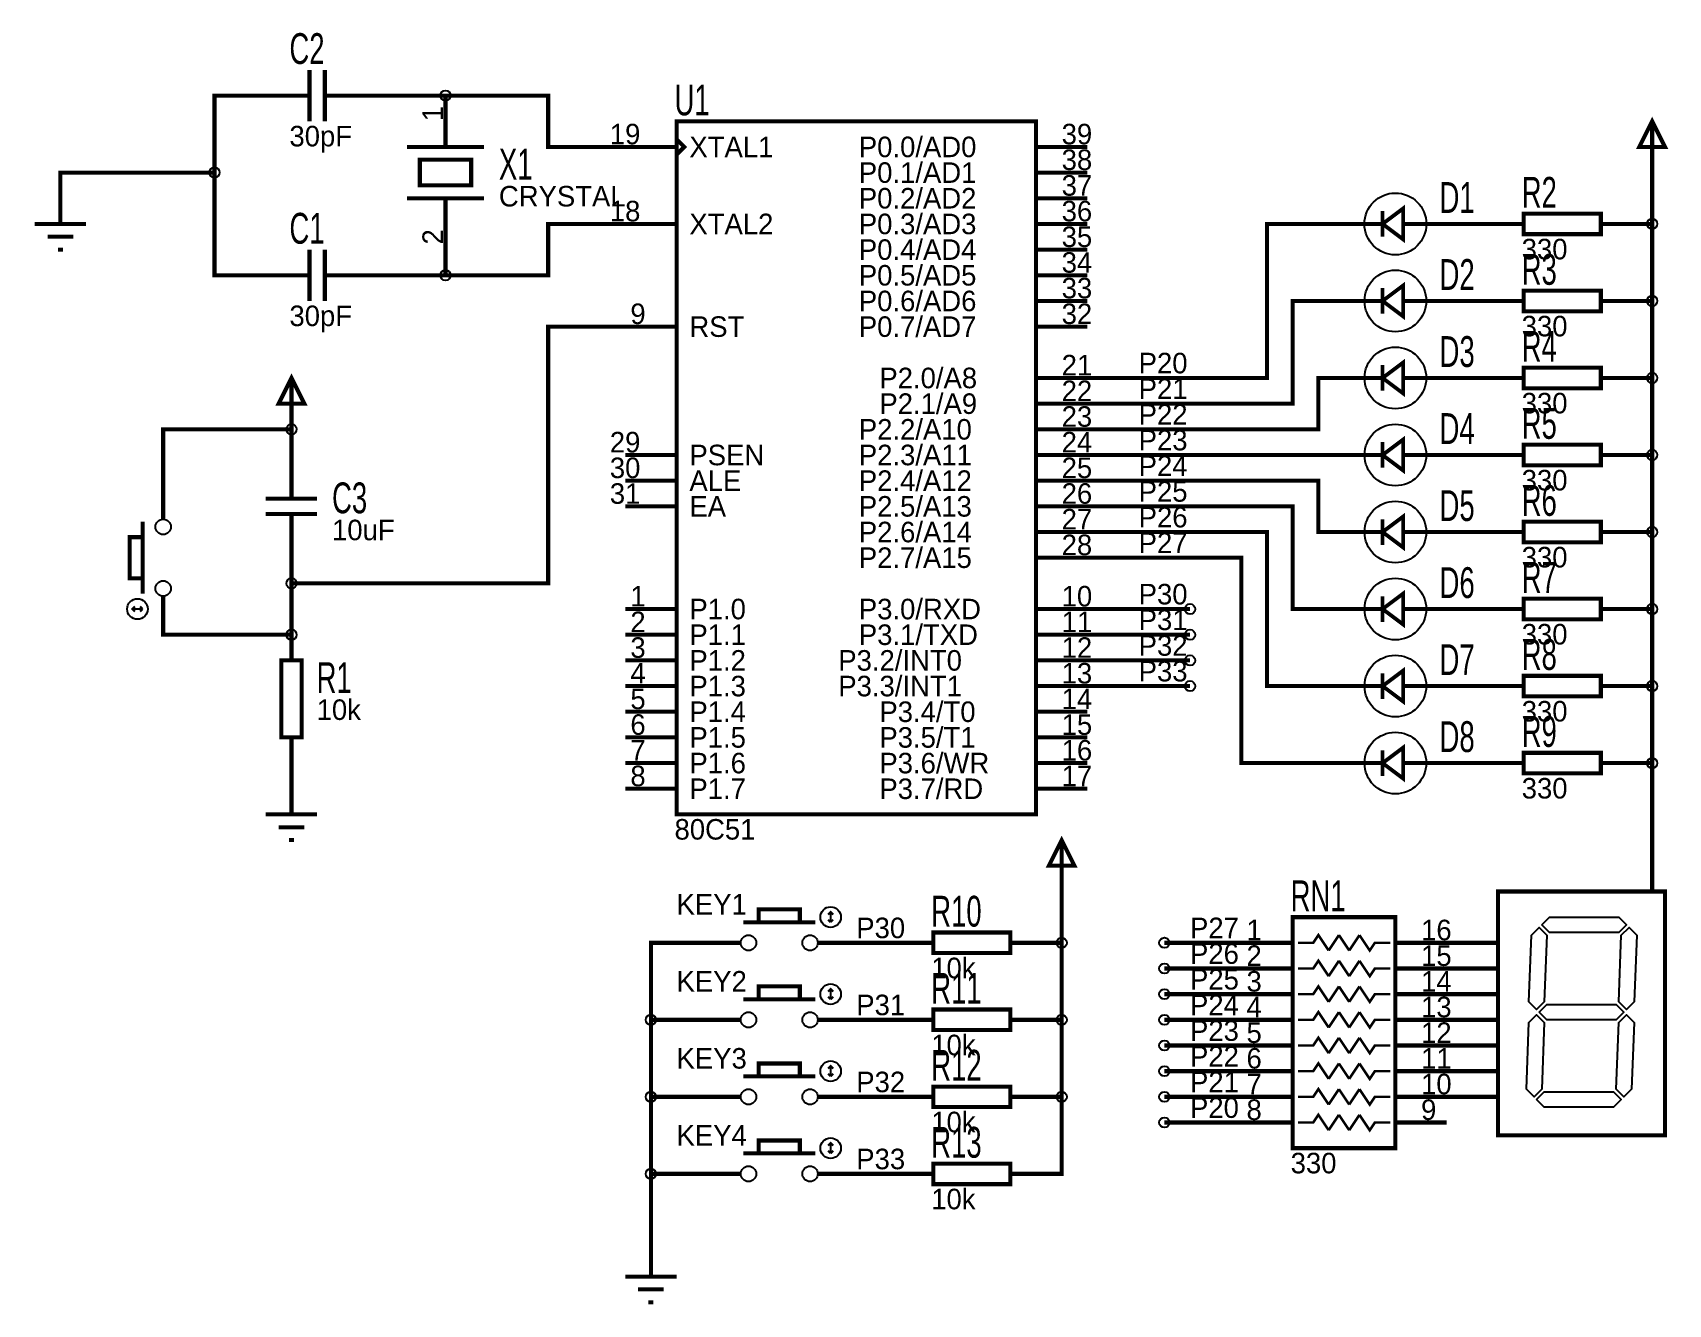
# Model space of a CAD drawing. Header units: inches. Extents: x -3.31 to 3.06, y -3.11 to 1.84.
import ezdxf

# ---------------------------------------------------------------- set-up
doc = ezdxf.new("R2010")
doc.units = ezdxf.units.IN
doc.layers.get('0').update_dxf_attribs({"linetype": 'CONTINUOUS'})

msp = doc.modelspace()

# ---------------------------------------------------------------- linework, layer by layer
for points, const_width in [([(-2.23, 1.7), (-2.23, 1.5)], 0.016), ([(-2.17, 1.7), (-2.17, 1.5)], 0.016), ([(-2.4, 1.6), (-2.6, 1.6), (-2.6, 1.3)], 0.016), ([(-2.4, 1.6), (-2.3, 1.6)], 0.016), ([(-2.23, 1.6), (-2.3, 1.6)], 0.016), ([(-2.17, 1.6), (-2.1, 1.6)], 0.016), ([(-2, 1.6), (-2.1, 1.6)], 0.016), ([(-2, 1.6), (-1.7, 1.6)], 0.016), ([(-1, 1.4), (-1.3, 1.4), (-1.3, 1.6), (-1.7, 1.6)], 0.016), ([(-1.7, 1.5), (-1.7, 1.6)], 0.016), ([(-1.7, 1.5), (-1.7, 1.4)], 0.016), ([(-0.8, -1.2), (0.6, -1.2), (0.6, 1.5), (-0.8, 1.5), (-0.8, -1.2)], 0.016), ([(2.95, 1.4), (3, 1.5), (3.05, 1.4), (2.95, 1.4)], 0.016), ([(3, 1.3), (3, 1.5)], 0.016), ([(-1.55, 1.4), (-1.85, 1.4)], 0.016), ([(-1, 1.4), (-0.8, 1.4)], 0.016), ([(-0.8, 1.43), (-0.77, 1.4), (-0.8, 1.37), (-0.8, 1.43)], 0.016), ([(0.8, 1.4), (0.6, 1.4)], 0.016), ([(-1.8, 1.25), (-1.6, 1.25), (-1.6, 1.35), (-1.8, 1.35), (-1.8, 1.25)], 0.016), ([(-3.2, 1.2), (-3.2, 1.3), (-2.6, 1.3)], 0.016), ([(-2.4, 0.9), (-2.6, 0.9), (-2.6, 1.3)], 0.016), ([(0.8, 1.3), (0.6, 1.3)], 0.016), ([(3, 1.3), (3, 1.1)], 0.016), ([(-3.2, 1.2), (-3.2, 1.1)], 0.016), ([(-1.55, 1.2), (-1.85, 1.2)], 0.016), ([(-1.7, 1.1), (-1.7, 1.2)], 0.016), ([(0.8, 1.2), (0.6, 1.2)], 0.016), ([(1.95, 1.1), (2.03, 1.16), (2.03, 1.04), (1.95, 1.1)], 0.015), ([(1.95, 1.05), (1.95, 1.15)], 0.015), ([(2.5, 1.06), (2.8, 1.06), (2.8, 1.14), (2.5, 1.14), (2.5, 1.06)], 0.016), ([(-3.3, 1.1), (-3.1, 1.1)], 0.016), ([(-1.7, 1.1), (-1.7, 0.9)], 0.016), ([(-1, 1.1), (-1.3, 1.1), (-1.3, 0.9), (-1.7, 0.9)], 0.016), ([(-1, 1.1), (-0.8, 1.1)], 0.016), ([(0.8, 1.1), (0.6, 1.1)], 0.016), ([(0.8, 0.5), (1.5, 0.5), (1.5, 1.1), (1.8, 1.1)], 0.016), ([(1.8, 1.1), (1.9, 1.1)], 0.016), ([(1.95, 1.1), (1.88, 1.1)], 0.016), ([(2.12, 1.1), (2.03, 1.1)], 0.016), ([(2.2, 1.1), (2.1, 1.1)], 0.016), ([(2.4, 1.1), (2.2, 1.1)], 0.016), ([(2.4, 1.1), (2.5, 1.1)], 0.016), ([(2.9, 1.1), (2.8, 1.1)], 0.016), ([(2.9, 1.1), (3, 1.1)], 0.016), ([(3, 0.8), (3, 1.1)], 0.016), ([(-3.25, 1.05), (-3.15, 1.05)], 0.016), ([(-3.21, 1), (-3.19, 1)], 0.016), ([(-2.23, 1), (-2.23, 0.8)], 0.016), ([(-2.17, 1), (-2.17, 0.8)], 0.016), ([(0.8, 1), (0.6, 1)], 0.016), ([(-2.4, 0.9), (-2.3, 0.9)], 0.016), ([(-2.23, 0.9), (-2.3, 0.9)], 0.016), ([(-2.17, 0.9), (-2.1, 0.9)], 0.016), ([(-2, 0.9), (-2.1, 0.9)], 0.016), ([(-2, 0.9), (-1.7, 0.9)], 0.016), ([(0.8, 0.9), (0.6, 0.9)], 0.016), ([(1.95, 0.8), (2.03, 0.86), (2.03, 0.74), (1.95, 0.8)], 0.015), ([(1.95, 0.75), (1.95, 0.85)], 0.015), ([(2.5, 0.76), (2.8, 0.76), (2.8, 0.84), (2.5, 0.84), (2.5, 0.76)], 0.016), ([(0.8, 0.8), (0.6, 0.8)], 0.016), ([(0.8, 0.4), (1.6, 0.4), (1.6, 0.8), (1.8, 0.8)], 0.016), ([(1.8, 0.8), (1.9, 0.8)], 0.016), ([(1.95, 0.8), (1.88, 0.8)], 0.016), ([(2.12, 0.8), (2.03, 0.8)], 0.016), ([(2.2, 0.8), (2.1, 0.8)], 0.016), ([(2.4, 0.8), (2.2, 0.8)], 0.016), ([(2.4, 0.8), (2.5, 0.8)], 0.016), ([(2.9, 0.8), (2.8, 0.8)], 0.016), ([(2.9, 0.5), (3, 0.5), (3, 0.8)], 0.016), ([(2.9, 0.8), (3, 0.8)], 0.016), ([(-1, 0.7), (-1.3, 0.7), (-1.3, -0.3), (-2.3, -0.3)], 0.016), ([(-1, 0.7), (-0.8, 0.7)], 0.016), ([(0.8, 0.7), (0.6, 0.7)], 0.016), ([(1.95, 0.5), (2.03, 0.56), (2.03, 0.44), (1.95, 0.5)], 0.015), ([(-2.35, 0.4), (-2.3, 0.5), (-2.25, 0.4), (-2.35, 0.4)], 0.016), ([(1.95, 0.45), (1.95, 0.55)], 0.015), ([(2.5, 0.46), (2.8, 0.46), (2.8, 0.54), (2.5, 0.54), (2.5, 0.46)], 0.016), ([(-2.3, 0.3), (-2.3, 0.5)], 0.016), ([(0.8, 0.5), (0.6, 0.5)], 0.016), ([(0.8, 0.3), (1.7, 0.3), (1.7, 0.5), (1.8, 0.5)], 0.016), ([(1.8, 0.5), (1.9, 0.5)], 0.016), ([(1.95, 0.5), (1.88, 0.5)], 0.016), ([(2.12, 0.5), (2.03, 0.5)], 0.016), ([(2.2, 0.5), (2.1, 0.5)], 0.016), ([(2.4, 0.5), (2.2, 0.5)], 0.016), ([(2.4, 0.5), (2.5, 0.5)], 0.016), ([(2.9, 0.5), (2.8, 0.5)], 0.016), ([(2.9, 0.2), (3, 0.2), (3, 0.5)], 0.016), ([(0.8, 0.4), (0.6, 0.4)], 0.016), ([(-2.8, 0.05), (-2.8, 0.3), (-2.3, 0.3)], 0.016), ([(-2.3, 0.2), (-2.3, 0.3), (-2.3, 0.3)], 0.016), ([(0.8, 0.3), (0.6, 0.3)], 0.016), ([(1.95, 0.2), (2.03, 0.26), (2.03, 0.14), (1.95, 0.2)], 0.015), ([(1.95, 0.15), (1.95, 0.25)], 0.015), ([(-2.3, 0.2), (-2.3, 0.1)], 0.016), ([(-1, 0.2), (-0.8, 0.2)], 0.016), ([(0.8, 0.2), (0.6, 0.2)], 0.016), ([(0.8, 0.2), (1.8, 0.2)], 0.016), ([(1.8, 0.2), (1.9, 0.2)], 0.016), ([(1.95, 0.2), (1.88, 0.2)], 0.016), ([(2.12, 0.2), (2.03, 0.2)], 0.016), ([(2.2, 0.2), (2.1, 0.2)], 0.016), ([(2.4, 0.2), (2.2, 0.2)], 0.016), ([(2.4, 0.2), (2.5, 0.2)], 0.016), ([(2.5, 0.16), (2.8, 0.16), (2.8, 0.24), (2.5, 0.24), (2.5, 0.16)], 0.016), ([(2.9, 0.2), (2.8, 0.2)], 0.016), ([(2.9, -0.1), (3, -0.1), (3, 0.2)], 0.016), ([(-2.3, 0.03), (-2.3, 0.1)], 0.016), ([(-1, 0.1), (-0.8, 0.1)], 0.016), ([(0.8, 0.1), (0.6, 0.1)], 0.016), ([(0.8, 0.1), (1.7, 0.1), (1.7, -0.1), (1.8, -0.1)], 0.016), ([(-2.8, 0.05), (-2.8, -0.05)], 0.016), ([(-2.2, 0.03), (-2.4, 0.03)], 0.016), ([(-1, 0), (-0.8, 0)], 0.016), ([(0.8, 0), (0.6, 0)], 0.016), ([(0.8, 0), (1.6, 0), (1.6, -0.4), (1.8, -0.4)], 0.016), ([(-2.88, -0.06), (-2.88, -0.34)], 0.016), ([(-2.2, -0.03), (-2.4, -0.03)], 0.016), ([(-2.3, -0.03), (-2.3, -0.1)], 0.016), ([(1.95, -0.1), (2.03, -0.04), (2.03, -0.16), (1.95, -0.1)], 0.015), ([(1.95, -0.15), (1.95, -0.05)], 0.015), ([(2.5, -0.14), (2.8, -0.14), (2.8, -0.06), (2.5, -0.06), (2.5, -0.14)], 0.016), ([(-2.93, -0.28), (-2.88, -0.28), (-2.88, -0.12), (-2.93, -0.12), (-2.93, -0.28)], 0.016), ([(-2.3, -0.2), (-2.3, -0.1)], 0.016), ([(0.8, -0.1), (0.6, -0.1)], 0.016), ([(0.8, -0.1), (1.5, -0.1), (1.5, -0.7), (1.8, -0.7)], 0.016), ([(1.8, -0.1), (1.9, -0.1)], 0.016), ([(1.95, -0.1), (1.88, -0.1)], 0.016), ([(2.12, -0.1), (2.03, -0.1)], 0.016), ([(2.2, -0.1), (2.1, -0.1)], 0.016), ([(2.4, -0.1), (2.2, -0.1)], 0.016), ([(2.4, -0.1), (2.5, -0.1)], 0.016), ([(2.9, -0.1), (2.8, -0.1)], 0.016), ([(2.9, -0.4), (3, -0.4), (3, -0.1)], 0.016), ([(-2.3, -0.2), (-2.3, -0.3)], 0.016), ([(0.8, -0.2), (0.6, -0.2)], 0.016), ([(0.8, -0.2), (1.4, -0.2), (1.4, -1), (1.8, -1)], 0.016), ([(-2.3, -0.5), (-2.3, -0.3)], 0.016), ([(-2.8, -0.45), (-2.8, -0.35)], 0.016), ([(1.95, -0.4), (2.03, -0.34), (2.03, -0.46), (1.95, -0.4)], 0.015), ([(1.95, -0.45), (1.95, -0.35)], 0.015), ([(2.5, -0.44), (2.8, -0.44), (2.8, -0.36), (2.5, -0.36), (2.5, -0.44)], 0.016), ([(-2.91, -0.39), (-2.92, -0.4), (-2.91, -0.41)], 0.008), ([(-2.88, -0.4), (-2.92, -0.4)], 0.008), ([(-2.88, -0.4), (-2.89, -0.39)], 0.008), ([(-2.88, -0.4), (-2.89, -0.41)], 0.008), ([(-2.8, -0.45), (-2.8, -0.5), (-2.3, -0.5)], 0.016), ([(-1, -0.4), (-0.8, -0.4)], 0.016), ([(0.8, -0.4), (0.6, -0.4)], 0.016), ([(0.8, -0.4), (1.2, -0.4)], 0.016), ([(1.8, -0.4), (1.9, -0.4)], 0.016), ([(1.95, -0.4), (1.88, -0.4)], 0.016), ([(2.12, -0.4), (2.03, -0.4)], 0.016), ([(2.2, -0.4), (2.1, -0.4)], 0.016), ([(2.4, -0.4), (2.2, -0.4)], 0.016), ([(2.4, -0.4), (2.5, -0.4)], 0.016), ([(2.9, -0.4), (2.8, -0.4)], 0.016), ([(2.9, -0.7), (3, -0.7), (3, -0.4)], 0.016), ([(-2.3, -0.5), (-2.3, -0.5)], 0.016), ([(-2.3, -0.5), (-2.3, -0.6)], 0.016), ([(-1, -0.5), (-0.8, -0.5)], 0.016), ([(0.8, -0.5), (0.6, -0.5)], 0.016), ([(0.8, -0.5), (1.2, -0.5)], 0.016), ([(-2.34, -0.9), (-2.26, -0.9), (-2.26, -0.6), (-2.34, -0.6), (-2.34, -0.9)], 0.016), ([(-1, -0.6), (-0.8, -0.6)], 0.016), ([(0.8, -0.6), (0.6, -0.6)], 0.016), ([(0.8, -0.6), (1.2, -0.6)], 0.016), ([(1.95, -0.7), (2.03, -0.64), (2.03, -0.76), (1.95, -0.7)], 0.015), ([(-1, -0.7), (-0.8, -0.7)], 0.016), ([(0.8, -0.7), (0.6, -0.7)], 0.016), ([(0.8, -0.7), (1.2, -0.7)], 0.016), ([(1.8, -0.7), (1.9, -0.7)], 0.016), ([(1.95, -0.7), (1.88, -0.7)], 0.016), ([(1.95, -0.75), (1.95, -0.65)], 0.015), ([(2.12, -0.7), (2.03, -0.7)], 0.016), ([(2.2, -0.7), (2.1, -0.7)], 0.016), ([(2.4, -0.7), (2.2, -0.7)], 0.016), ([(2.4, -0.7), (2.5, -0.7)], 0.016), ([(2.5, -0.74), (2.8, -0.74), (2.8, -0.66), (2.5, -0.66), (2.5, -0.74)], 0.016), ([(2.9, -0.7), (2.8, -0.7)], 0.016), ([(3, -0.7), (3, -1)], 0.016), ([(-1, -0.8), (-0.8, -0.8)], 0.016), ([(0.8, -0.8), (0.6, -0.8)], 0.016), ([(-2.3, -1), (-2.3, -0.9)], 0.016), ([(-1, -0.9), (-0.8, -0.9)], 0.016), ([(0.8, -0.9), (0.6, -0.9)], 0.016), ([(1.95, -1), (2.03, -0.94), (2.03, -1.06), (1.95, -1)], 0.015), ([(1.95, -1.05), (1.95, -0.95)], 0.015), ([(2.5, -1.04), (2.8, -1.04), (2.8, -0.96), (2.5, -0.96), (2.5, -1.04)], 0.016), ([(-2.3, -1), (-2.3, -1.1)], 0.016), ([(-1, -1), (-0.8, -1)], 0.016), ([(0.8, -1), (0.6, -1)], 0.016), ([(1.8, -1), (1.9, -1)], 0.016), ([(1.95, -1), (1.88, -1)], 0.016), ([(2.12, -1), (2.03, -1)], 0.016), ([(2.2, -1), (2.1, -1)], 0.016), ([(2.4, -1), (2.2, -1)], 0.016), ([(2.4, -1), (2.5, -1)], 0.016), ([(2.9, -1), (2.8, -1)], 0.016), ([(2.9, -1), (3, -1)], 0.016), ([(3, -1.4), (3, -1)], 0.016), ([(-2.3, -1.1), (-2.3, -1.2)], 0.016), ([(-1, -1.1), (-0.8, -1.1)], 0.016), ([(0.8, -1.1), (0.6, -1.1)], 0.016), ([(-2.4, -1.2), (-2.2, -1.2)], 0.016), ([(-2.35, -1.25), (-2.25, -1.25)], 0.016), ([(-2.31, -1.3), (-2.29, -1.3)], 0.016), ([(0.65, -1.4), (0.7, -1.3), (0.75, -1.4), (0.65, -1.4)], 0.016), ([(0.7, -1.5), (0.7, -1.3)], 0.016), ([(3, -1.4), (3, -1.5)], 0.016), ([(0.7, -1.5), (0.7, -1.7)], 0.016), ([(2.4, -2.45), (3.05, -2.45), (3.05, -1.5), (2.4, -1.5), (2.4, -2.45)], 0.016), ([(-0.48, -1.62), (-0.32, -1.62), (-0.32, -1.57), (-0.48, -1.57), (-0.48, -1.62)], 0.016), ([(-0.21, -1.59), (-0.2, -1.58), (-0.19, -1.59)], 0.008), ([(-0.2, -1.62), (-0.2, -1.58)], 0.008), ([(1.6, -2.5), (2, -2.5), (2, -1.6), (1.6, -1.6), (1.6, -2.5)], 0.016), ([(-0.54, -1.62), (-0.26, -1.62)], 0.016), ([(-0.2, -1.62), (-0.21, -1.61)], 0.008), ([(-0.2, -1.62), (-0.19, -1.61)], 0.008), ([(0.2, -1.74), (0.5, -1.74), (0.5, -1.66), (0.2, -1.66), (0.2, -1.74)], 0.016), ([(-0.65, -1.7), (-0.9, -1.7), (-0.9, -2)], 0.016), ([(-0.65, -1.7), (-0.55, -1.7)], 0.016), ([(-0.15, -1.7), (-0.25, -1.7)], 0.016), ([(-0.15, -1.7), (0.1, -1.7)], 0.016), ([(0.1, -1.7), (0.2, -1.7)], 0.016), ([(0.6, -1.7), (0.5, -1.7)], 0.016), ([(0.6, -1.7), (0.7, -1.7)], 0.016), ([(0.7, -2), (0.7, -1.7)], 0.016), ([(1.4, -1.7), (1.1, -1.7)], 0.016), ([(1.4, -1.7), (1.6, -1.7)], 0.016), ([(1.62, -1.7), (1.68, -1.7), (1.7, -1.67), (1.74, -1.73)], 0.01), ([(1.78, -1.67), (1.74, -1.73)], 0.01), ([(1.78, -1.67), (1.82, -1.73)], 0.01), ([(1.86, -1.67), (1.82, -1.73)], 0.01), ([(1.86, -1.67), (1.9, -1.73), (1.92, -1.7), (1.98, -1.7)], 0.01), ([(2.2, -1.7), (2, -1.7)], 0.016), ([(2.3, -1.7), (2.2, -1.7)], 0.016), ([(2.3, -1.7), (2.4, -1.7)], 0.016), ([(1.62, -1.8), (1.68, -1.8), (1.7, -1.77), (1.74, -1.83)], 0.01), ([(1.78, -1.77), (1.74, -1.83)], 0.01), ([(1.78, -1.77), (1.82, -1.83)], 0.01), ([(1.86, -1.77), (1.82, -1.83)], 0.01), ([(1.86, -1.77), (1.9, -1.83), (1.92, -1.8), (1.98, -1.8)], 0.01), ([(1.4, -1.8), (1.1, -1.8)], 0.016), ([(1.4, -1.8), (1.6, -1.8)], 0.016), ([(2.2, -1.8), (2, -1.8)], 0.016), ([(2.3, -1.8), (2.2, -1.8)], 0.016), ([(2.3, -1.8), (2.4, -1.8)], 0.016), ([(-0.48, -1.92), (-0.32, -1.92), (-0.32, -1.87), (-0.48, -1.87), (-0.48, -1.92)], 0.016), ([(-0.21, -1.89), (-0.2, -1.88), (-0.19, -1.89)], 0.008), ([(-0.2, -1.92), (-0.21, -1.91)], 0.008), ([(-0.2, -1.92), (-0.2, -1.88)], 0.008), ([(-0.2, -1.92), (-0.19, -1.91)], 0.008), ([(1.4, -1.9), (1.1, -1.9)], 0.016), ([(1.4, -1.9), (1.6, -1.9)], 0.016), ([(1.62, -1.9), (1.68, -1.9), (1.7, -1.87), (1.74, -1.93)], 0.01), ([(1.78, -1.87), (1.74, -1.93)], 0.01), ([(1.78, -1.87), (1.82, -1.93)], 0.01), ([(1.86, -1.87), (1.82, -1.93)], 0.01), ([(1.86, -1.87), (1.9, -1.93), (1.92, -1.9), (1.98, -1.9)], 0.01), ([(2.2, -1.9), (2, -1.9)], 0.016), ([(2.3, -1.9), (2.2, -1.9)], 0.016), ([(2.3, -1.9), (2.4, -1.9)], 0.016), ([(-0.54, -1.92), (-0.26, -1.92)], 0.016), ([(0.2, -2.04), (0.5, -2.04), (0.5, -1.96), (0.2, -1.96), (0.2, -2.04)], 0.016), ([(1.62, -2), (1.68, -2), (1.7, -1.97), (1.74, -2.03)], 0.01), ([(1.78, -1.97), (1.74, -2.03)], 0.01), ([(1.78, -1.97), (1.82, -2.03)], 0.01), ([(1.86, -1.97), (1.82, -2.03)], 0.01), ([(1.86, -1.97), (1.9, -2.03), (1.92, -2), (1.98, -2)], 0.01), ([(-0.65, -2), (-0.9, -2)], 0.016), ([(-0.9, -2), (-0.9, -2.3)], 0.016), ([(-0.65, -2), (-0.55, -2)], 0.016), ([(-0.15, -2), (-0.25, -2)], 0.016), ([(0.1, -2), (-0.15, -2)], 0.016), ([(0.1, -2), (0.2, -2)], 0.016), ([(0.6, -2), (0.5, -2)], 0.016), ([(0.6, -2), (0.7, -2)], 0.016), ([(0.7, -2), (0.7, -2.3)], 0.016), ([(1.4, -2), (1.1, -2)], 0.016), ([(1.4, -2), (1.6, -2)], 0.016), ([(2.2, -2), (2, -2)], 0.016), ([(2.3, -2), (2.2, -2)], 0.016), ([(2.3, -2), (2.4, -2)], 0.016), ([(1.4, -2.1), (1.1, -2.1)], 0.016), ([(1.4, -2.1), (1.6, -2.1)], 0.016), ([(1.62, -2.1), (1.68, -2.1), (1.7, -2.07), (1.74, -2.13)], 0.01), ([(1.78, -2.07), (1.74, -2.13)], 0.01), ([(1.78, -2.07), (1.82, -2.13)], 0.01), ([(1.86, -2.07), (1.82, -2.13)], 0.01), ([(1.86, -2.07), (1.9, -2.13), (1.92, -2.1), (1.98, -2.1)], 0.01), ([(2.2, -2.1), (2, -2.1)], 0.016), ([(2.3, -2.1), (2.2, -2.1)], 0.016), ([(2.3, -2.1), (2.4, -2.1)], 0.016), ([(-0.48, -2.22), (-0.32, -2.22), (-0.32, -2.17), (-0.48, -2.17), (-0.48, -2.22)], 0.016), ([(1.62, -2.2), (1.68, -2.2), (1.7, -2.17), (1.74, -2.23)], 0.01), ([(1.78, -2.17), (1.74, -2.23)], 0.01), ([(1.78, -2.17), (1.82, -2.23)], 0.01), ([(1.86, -2.17), (1.82, -2.23)], 0.01), ([(1.86, -2.17), (1.9, -2.23), (1.92, -2.2), (1.98, -2.2)], 0.01), ([(-0.54, -2.22), (-0.26, -2.22)], 0.016), ([(-0.21, -2.19), (-0.2, -2.18), (-0.19, -2.19)], 0.008), ([(-0.2, -2.22), (-0.21, -2.21)], 0.008), ([(-0.2, -2.22), (-0.2, -2.18)], 0.008), ([(-0.2, -2.22), (-0.19, -2.21)], 0.008), ([(1.4, -2.2), (1.1, -2.2)], 0.016), ([(1.4, -2.2), (1.6, -2.2)], 0.016), ([(2.2, -2.2), (2, -2.2)], 0.016), ([(2.3, -2.2), (2.2, -2.2)], 0.016), ([(2.3, -2.2), (2.4, -2.2)], 0.016), ([(-0.9, -2.6), (-0.9, -2.3)], 0.016), ([(-0.65, -2.3), (-0.9, -2.3)], 0.016), ([(-0.65, -2.3), (-0.55, -2.3)], 0.016), ([(-0.15, -2.3), (-0.25, -2.3)], 0.016), ([(0.1, -2.3), (-0.15, -2.3)], 0.016), ([(0.1, -2.3), (0.2, -2.3)], 0.016), ([(0.2, -2.34), (0.5, -2.34), (0.5, -2.26), (0.2, -2.26), (0.2, -2.34)], 0.016), ([(0.6, -2.3), (0.5, -2.3)], 0.016), ([(0.6, -2.6), (0.7, -2.6), (0.7, -2.3)], 0.016), ([(0.6, -2.3), (0.7, -2.3)], 0.016), ([(1.4, -2.3), (1.1, -2.3)], 0.016), ([(1.4, -2.3), (1.6, -2.3)], 0.016), ([(1.62, -2.3), (1.68, -2.3), (1.7, -2.27), (1.74, -2.33)], 0.01), ([(1.78, -2.27), (1.74, -2.33)], 0.01), ([(1.78, -2.27), (1.82, -2.33)], 0.01), ([(1.86, -2.27), (1.82, -2.33)], 0.01), ([(1.86, -2.27), (1.9, -2.33), (1.92, -2.3), (1.98, -2.3)], 0.01), ([(2.2, -2.3), (2, -2.3)], 0.016), ([(2.3, -2.3), (2.2, -2.3)], 0.016), ([(2.3, -2.3), (2.4, -2.3)], 0.016), ([(1.4, -2.4), (1.1, -2.4)], 0.016), ([(1.4, -2.4), (1.6, -2.4)], 0.016), ([(1.62, -2.4), (1.68, -2.4), (1.7, -2.37), (1.74, -2.43)], 0.01), ([(1.78, -2.37), (1.74, -2.43)], 0.01), ([(1.78, -2.37), (1.82, -2.43)], 0.01), ([(1.86, -2.37), (1.82, -2.43)], 0.01), ([(1.86, -2.37), (1.9, -2.43), (1.92, -2.4), (1.98, -2.4)], 0.01), ([(2.2, -2.4), (2, -2.4)], 0.016), ([(-0.48, -2.52), (-0.32, -2.52), (-0.32, -2.47), (-0.48, -2.47), (-0.48, -2.52)], 0.016), ([(-0.21, -2.49), (-0.2, -2.48), (-0.19, -2.49)], 0.008), ([(-0.2, -2.52), (-0.2, -2.48)], 0.008), ([(-0.54, -2.52), (-0.26, -2.52)], 0.016), ([(-0.2, -2.52), (-0.21, -2.51)], 0.008), ([(-0.2, -2.52), (-0.19, -2.51)], 0.008), ([(-0.9, -2.9), (-0.9, -2.6)], 0.016), ([(-0.9, -2.6), (-0.65, -2.6)], 0.016), ([(-0.65, -2.6), (-0.55, -2.6)], 0.016), ([(-0.15, -2.6), (-0.25, -2.6)], 0.016), ([(0.1, -2.6), (-0.15, -2.6)], 0.016), ([(0.1, -2.6), (0.2, -2.6)], 0.016), ([(0.2, -2.64), (0.5, -2.64), (0.5, -2.56), (0.2, -2.56), (0.2, -2.64)], 0.016), ([(0.6, -2.6), (0.5, -2.6)], 0.016), ([(-0.9, -2.9), (-0.9, -3)], 0.016), ([(-1, -3), (-0.8, -3)], 0.016), ([(-0.95, -3.05), (-0.85, -3.05)], 0.016), ([(-0.91, -3.1), (-0.89, -3.1)], 0.016)]:
    msp.add_lwpolyline(points, dxfattribs=dict(const_width=const_width))
for points in [[(2.53, -1.67), (2.56, -1.64), (2.59, -1.67), (2.58, -1.93), (2.55, -1.96), (2.52, -1.93), (2.53, -1.67)], [(2.57, -1.63), (2.6, -1.6), (2.87, -1.6), (2.9, -1.63), (2.87, -1.66), (2.6, -1.66), (2.57, -1.63)], [(2.88, -1.67), (2.91, -1.64), (2.94, -1.67), (2.93, -1.93), (2.9, -1.96), (2.87, -1.93), (2.88, -1.67)], [(2.56, -1.97), (2.59, -1.94), (2.86, -1.94), (2.89, -1.97), (2.86, -2), (2.59, -2), (2.56, -1.97)], [(2.52, -2.01), (2.55, -1.98), (2.58, -2.01), (2.57, -2.27), (2.54, -2.3), (2.51, -2.27), (2.52, -2.01)], [(2.87, -2.01), (2.9, -1.98), (2.93, -2.01), (2.92, -2.27), (2.89, -2.3), (2.86, -2.27), (2.87, -2.01)], [(2.55, -2.31), (2.58, -2.28), (2.85, -2.28), (2.88, -2.31), (2.85, -2.34), (2.58, -2.34), (2.55, -2.31)]]:
    msp.add_lwpolyline(points)
for centre, radius in [((-1.7, 1.6), 0.02), ((-2.6, 1.3), 0.02), ((2, 1.1), 0.1204), ((3, 1.1), 0.02), ((-1.7, 0.9), 0.02), ((2, 0.8), 0.12), ((3, 0.8), 0.02), ((2, 0.5), 0.12), ((3, 0.5), 0.02), ((-2.3, 0.3), 0.02), ((2, 0.2), 0.12), ((3, 0.2), 0.02), ((2, -0.1), 0.12), ((-2.8, -0.08), 0.03), ((3, -0.1), 0.02), ((-2.8, -0.32), 0.03), ((-2.3, -0.3), 0.02), ((2, -0.4), 0.12), ((-2.9, -0.4), 0.04), ((1.2, -0.4), 0.02), ((3, -0.4), 0.02), ((-2.3, -0.5), 0.02), ((1.2, -0.5), 0.02), ((1.2, -0.6), 0.02), ((2, -0.7), 0.12), ((1.2, -0.7), 0.02), ((3, -0.7), 0.02), ((2, -1), 0.12), ((3, -1), 0.02), ((-0.2, -1.6), 0.04), ((-0.52, -1.7), 0.03), ((-0.28, -1.7), 0.03), ((0.7, -1.7), 0.02), ((1.1, -1.7), 0.02), ((1.1, -1.8), 0.02), ((-0.2, -1.9), 0.04), ((1.1, -1.9), 0.02), ((-0.52, -2), 0.03), ((-0.28, -2), 0.03), ((-0.9, -2), 0.02), ((0.7, -2), 0.02), ((1.1, -2), 0.02), ((1.1, -2.1), 0.02), ((-0.2, -2.2), 0.04), ((1.1, -2.2), 0.02), ((-0.9, -2.3), 0.02), ((-0.52, -2.3), 0.03), ((-0.28, -2.3), 0.03), ((0.7, -2.3), 0.02), ((1.1, -2.3), 0.02), ((1.1, -2.4), 0.02), ((-0.2, -2.5), 0.04), ((-0.9, -2.6), 0.02), ((-0.52, -2.6), 0.03), ((-0.28, -2.6), 0.03)]:
    msp.add_circle(centre, radius)

# ---------------------------------------------------------------- texts
at = {"width": 0.666667}
for s, p in [('C2', (-2.308, 1.723)), ('U1', (-0.808, 1.523)), ('X1', (-1.492, 1.273)), ('R2', (2.492, 1.163)), ('D1', (2.172, 1.143)), ('C1', (-2.308, 1.023)), ('D2', (2.172, 0.843)), ('R3', (2.492, 0.863)), ('D3', (2.172, 0.543)), ('R4', (2.492, 0.563)), ('R5', (2.492, 0.263)), ('D4', (2.172, 0.243)), ('C3', (-2.142, -0.027)), ('R6', (2.492, -0.037)), ('D5', (2.172, -0.057)), ('D6', (2.172, -0.357)), ('R7', (2.492, -0.337)), ('D7', (2.172, -0.657)), ('R8', (2.492, -0.637)), ('R1', (-2.202, -0.727)), ('R9', (2.492, -0.937)), ('D8', (2.172, -0.957)), ('RN1', (1.592, -1.577)), ('R10', (0.192, -1.637)), ('R11', (0.192, -1.937)), ('R12', (0.192, -2.237)), ('R13', (0.192, -2.537))]:
    msp.add_text(s, height=0.12, dxfattribs=at).set_placement(p)
for s, p in [('1', (-1.71, 1.5)), ('2', (-1.71, 1.02))]:
    msp.add_text(s, height=0.08, rotation=90).set_placement(p)
for s, p in [('30pF', (-2.308, 1.402)), ('19', (-1.06, 1.41)), ('39', (0.7, 1.41)), ('XTAL1', (-0.75, 1.36)), ('P0.0/AD0', (-0.09, 1.36)), ('P0.1/AD1', (-0.09, 1.26)), ('38', (0.7, 1.31)), ('37', (0.7, 1.21)), ('CRYSTAL', (-1.492, 1.168)), ('P0.2/AD2', (-0.09, 1.16)), ('18', (-1.06, 1.11)), ('36', (0.7, 1.11)), ('XTAL2', (-0.75, 1.06)), ('P0.3/AD3', (-0.09, 1.06)), ('35', (0.7, 1.01)), ('P0.4/AD4', (-0.09, 0.96)), ('330', (2.492, 0.962)), ('34', (0.7, 0.91)), ('P0.5/AD5', (-0.09, 0.86)), ('P0.6/AD6', (-0.09, 0.76)), ('33', (0.7, 0.81)), ('30pF', (-2.308, 0.702)), ('9', (-0.98, 0.71)), ('32', (0.7, 0.71)), ('RST', (-0.75, 0.66)), ('P0.7/AD7', (-0.09, 0.66)), ('330', (2.492, 0.662)), ('21', (0.7, 0.51)), ('P20', (1, 0.518)), ('P2.0/A8', (-0.01, 0.46)), ('22', (0.7, 0.41)), ('P21', (1, 0.418)), ('P2.1/A9', (-0.01, 0.36)), ('23', (0.7, 0.31)), ('P22', (1, 0.318)), ('330', (2.492, 0.362)), ('P2.2/A10', (-0.09, 0.26)), ('29', (-1.06, 0.21)), ('24', (0.7, 0.21)), ('P23', (1, 0.218)), ('30', (-1.06, 0.11)), ('PSEN', (-0.75, 0.16)), ('P2.3/A11', (-0.09, 0.16)), ('25', (0.7, 0.11)), ('P24', (1, 0.118)), ('ALE', (-0.75, 0.06)), ('P2.4/A12', (-0.09, 0.06)), ('330', (2.492, 0.062)), ('31', (-1.06, 0.01)), ('26', (0.7, 0.01)), ('P25', (1, 0.018)), ('EA', (-0.75, -0.04)), ('P2.5/A13', (-0.09, -0.04)), ('10uF', (-2.142, -0.132)), ('P2.6/A14', (-0.09, -0.14)), ('27', (0.7, -0.09)), ('P26', (1, -0.082)), ('28', (0.7, -0.19)), ('P27', (1, -0.182)), ('P2.7/A15', (-0.09, -0.24)), ('330', (2.492, -0.238)), ('1', (-0.98, -0.39)), ('10', (0.7, -0.39)), ('P30', (1, -0.382)), ('P1.0', (-0.75, -0.44)), ('P3.0/RXD', (-0.09, -0.44)), ('2', (-0.98, -0.49)), ('11', (0.7, -0.49)), ('P31', (1, -0.482)), ('3', (-0.98, -0.59)), ('P1.1', (-0.75, -0.54)), ('P3.1/TXD', (-0.09, -0.54)), ('12', (0.7, -0.59)), ('P32', (1, -0.582)), ('330', (2.492, -0.538)), ('P1.2', (-0.75, -0.64)), ('P3.2/INT0', (-0.17, -0.64)), ('4', (-0.98, -0.69)), ('13', (0.7, -0.69)), ('P33', (1, -0.682)), ('P1.3', (-0.75, -0.74)), ('P3.3/INT1', (-0.17, -0.74)), ('10k', (-2.202, -0.832)), ('5', (-0.98, -0.79)), ('P1.4', (-0.75, -0.84)), ('P3.4/T0', (-0.01, -0.84)), ('14', (0.7, -0.79)), ('330', (2.492, -0.838)), ('6', (-0.98, -0.89)), ('15', (0.7, -0.89)), ('P1.5', (-0.75, -0.94)), ('P3.5/T1', (-0.01, -0.94)), ('7', (-0.98, -0.99)), ('16', (0.7, -0.99)), ('8', (-0.98, -1.09)), ('P1.6', (-0.75, -1.04)), ('P3.6/WR', (-0.01, -1.04)), ('17', (0.7, -1.09)), ('P1.7', (-0.75, -1.14)), ('P3.7/RD', (-0.01, -1.14)), ('330', (2.492, -1.138)), ('80C51', (-0.808, -1.298)), ('KEY1', (-0.8, -1.59)), ('P30', (-0.1, -1.682)), ('P27', (1.2, -1.682)), ('1', (1.42, -1.69)), ('16', (2.1, -1.69)), ('P26', (1.2, -1.782)), ('2', (1.42, -1.79)), ('15', (2.1, -1.79)), ('10k', (0.192, -1.838)), ('KEY2', (-0.8, -1.89)), ('P25', (1.2, -1.882)), ('3', (1.42, -1.89)), ('14', (2.1, -1.89)), ('P31', (-0.1, -1.982)), ('P24', (1.2, -1.982)), ('4', (1.42, -1.99)), ('13', (2.1, -1.99)), ('P23', (1.2, -2.082)), ('5', (1.42, -2.09)), ('12', (2.1, -2.09)), ('10k', (0.192, -2.138)), ('P22', (1.2, -2.182)), ('KEY3', (-0.8, -2.19)), ('6', (1.42, -2.19)), ('11', (2.1, -2.19)), ('P32', (-0.1, -2.282)), ('P21', (1.2, -2.282)), ('7', (1.42, -2.29)), ('10', (2.1, -2.29)), ('10k', (0.192, -2.438)), ('P20', (1.2, -2.382)), ('8', (1.42, -2.39)), ('9', (2.1, -2.39)), ('KEY4', (-0.8, -2.49)), ('P33', (-0.1, -2.582)), ('330', (1.592, -2.598)), ('10k', (0.192, -2.738))]:
    msp.add_text(s, height=0.08).set_placement(p)

doc.saveas('drawing.dxf')
